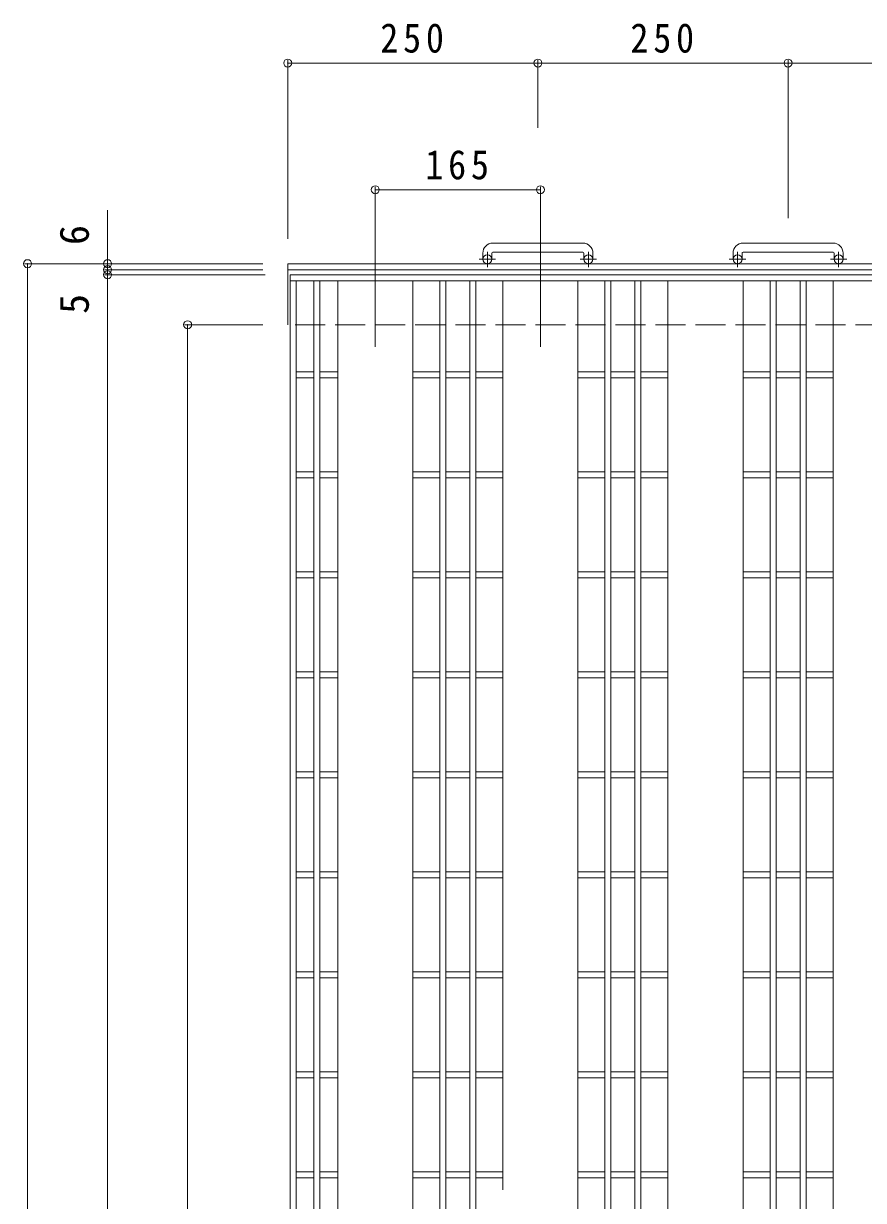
# Model space of a CAD drawing. Units: millimetres, scale not verified. Extents: x -1867 to 2125, y -1939 to 1826.
# Drawn here: x -1832 to -992, y 614 to 1791 of the extents above; entities that cross this region are included whole.
import ezdxf
from ezdxf.enums import TextEntityAlignment as Align

# ---------------------------------------------------------------- set-up
doc = ezdxf.new("R2010")
doc.units = ezdxf.units.MM
doc.header["$LTSCALE"] = 10
doc.header["$PDMODE"] = 32
doc.header["$PDSIZE"] = 8
doc.linetypes.add('CHAIN1', pattern=[8, 5, -1, 1, -1])
doc.linetypes.add('DASHED3', pattern=[4, 3, -1])
for name, color, linetype, lineweight in [('C-1', 2, 'Continuous', 9), ('C-2', 3, 'Continuous', 9), ('C-4', 7, 'Continuous', 9)]:
    doc.layers.add(name, color=color, linetype=linetype, lineweight=lineweight)
doc.styles.add('ＭＳ ゴシック', font='')
doc.styles.get('ＭＳ ゴシック').set_extended_font_data('MS Gothic')

msp = doc.modelspace()

# ---------------------------------------------------------------- linework, layer by layer
at = {"layer": 'C-1'}
for p, q in [((-1272.76, 1571.54), (-1362.76, 1571.54)), ((-1022.76, 1571.54), (-1112.76, 1571.54)), ((-1372.76, 1561.54), (-1372.76, 1555.44)), ((-1363.76, 1561.54), (-1363.76, 1555.44)), ((-1362.76, 1562.54), (-1272.76, 1562.54)), ((-1271.76, 1561.54), (-1271.76, 1555.44)), ((-1262.76, 1561.54), (-1262.76, 1555.44)), ((-1122.76, 1561.54), (-1122.76, 1555.44)), ((-1113.76, 1561.54), (-1113.76, 1555.44)), ((-1112.76, 1562.54), (-1022.76, 1562.54)), ((-1021.76, 1561.54), (-1021.76, 1555.44)), ((-1012.76, 1561.54), (-1012.76, 1555.44)), ((-1567.76, 1550.94), (-1567.76, 1489.94)), ((-167.76, 1550.94), (-1567.76, 1550.94)), ((-169.47, 1544.94), (-1567.76, 1544.94))]:
    msp.add_line(p, q, dxfattribs=at)
at = {"layer": 'C-1', "linetype": 'CHAIN1'}
for p, q in [((-1360.1, 1555.44), (-1376.51, 1555.44)), ((-1368.26, 1547.33), (-1368.26, 1562.93)), ((-1259.1, 1555.44), (-1275.51, 1555.44)), ((-1267.26, 1547.33), (-1267.26, 1562.93)), ((-1110.1, 1555.44), (-1126.51, 1555.44)), ((-1118.26, 1547.33), (-1118.26, 1562.93)), ((-1009.1, 1555.44), (-1025.51, 1555.44)), ((-1017.26, 1547.33), (-1017.26, 1562.93))]:
    msp.add_line(p, q, dxfattribs=at)
at = {"layer": 'C-1', "linetype": 'DASHED3'}
msp.add_line((-570.26, 1489.94), (-1567.76, 1489.94), dxfattribs=at)
at = {"layer": 'C-1'}
for centre in [(-1368.26, 1555.44), (-1267.26, 1555.44), (-1118.26, 1555.44), (-1017.26, 1555.44)]:
    msp.add_circle(centre, 4.5, dxfattribs=at)
for centre, radius, start, end in [((-1362.76, 1561.54), 10, 90, 180), ((-1272.76, 1561.54), 10, 0, 90), ((-1112.76, 1561.54), 10, 90, 180), ((-1022.76, 1561.54), 10, 0, 90), ((-1362.76, 1561.54), 1, 90, 180), ((-1272.76, 1561.54), 1, 0, 90), ((-1112.76, 1561.54), 1, 90, 180), ((-1022.76, 1561.54), 1, 0, 90)]:
    msp.add_arc(centre, radius, start, end, dxfattribs=at)
at = {"layer": 'C-2'}
for p, q in [((-1565.26, 1539.94), (-1565.26, -460.06)), ((-570.26, 1539.94), (-1565.26, 1539.94)), ((-570.26, 1533.94), (-1565.26, 1533.94)), ((-1559.26, 1533.94), (-1559.26, -454.06)), ((-1541.76, 1533.94), (-1541.76, -454.06)), ((-1535.76, 1533.94), (-1535.76, -454.06)), ((-1517.76, 1533.94), (-1517.76, -454.06)), ((-1442.76, 1533.94), (-1442.76, -454.06)), ((-1415.76, 1533.94), (-1415.76, -454.06)), ((-1409.76, 1533.94), (-1409.76, -454.06)), ((-1385.76, 1533.94), (-1385.76, -454.06)), ((-1379.76, 1533.94), (-1379.76, -454.06)), ((-1352.76, 1533.94), (-1352.76, 625.03)), ((-1277.76, 1533.94), (-1277.76, -454.06)), ((-1250.76, 1533.94), (-1250.76, -454.06)), ((-1244.76, 1533.94), (-1244.76, -454.06)), ((-1220.76, 1533.94), (-1220.76, -454.06)), ((-1214.76, 1533.94), (-1214.76, -454.06)), ((-1187.76, 1533.94), (-1187.76, -454.06)), ((-1112.76, 1533.94), (-1112.76, -454.06)), ((-1085.76, 1533.94), (-1085.76, -454.06)), ((-1079.76, 1533.94), (-1079.76, -454.06)), ((-1055.76, 1533.94), (-1055.76, -454.06)), ((-1049.76, 1533.94), (-1049.76, -454.06)), ((-1022.76, 1533.94), (-1022.76, -454.06)), ((-1541.76, 1442.94), (-1559.26, 1442.94)), ((-1541.76, 1436.94), (-1559.26, 1436.94)), ((-1517.76, 1442.94), (-1535.76, 1442.94)), ((-1517.76, 1436.94), (-1535.76, 1436.94)), ((-1415.76, 1442.94), (-1442.76, 1442.94)), ((-1415.76, 1436.94), (-1442.76, 1436.94)), ((-1385.76, 1442.94), (-1409.76, 1442.94)), ((-1385.76, 1436.94), (-1409.76, 1436.94)), ((-1352.76, 1442.94), (-1379.76, 1442.94)), ((-1352.76, 1436.94), (-1379.76, 1436.94)), ((-1250.76, 1442.94), (-1277.76, 1442.94)), ((-1250.76, 1436.94), (-1277.76, 1436.94)), ((-1220.76, 1442.94), (-1244.76, 1442.94)), ((-1220.76, 1436.94), (-1244.76, 1436.94)), ((-1187.76, 1442.94), (-1214.76, 1442.94)), ((-1187.76, 1436.94), (-1214.76, 1436.94)), ((-1085.76, 1442.94), (-1112.76, 1442.94)), ((-1085.76, 1436.94), (-1112.76, 1436.94)), ((-1055.76, 1442.94), (-1079.76, 1442.94)), ((-1055.76, 1436.94), (-1079.76, 1436.94)), ((-1022.76, 1442.94), (-1049.76, 1442.94)), ((-1022.76, 1436.94), (-1049.76, 1436.94)), ((-1541.76, 1342.94), (-1559.26, 1342.94)), ((-1517.76, 1342.94), (-1535.76, 1342.94)), ((-1415.76, 1342.94), (-1442.76, 1342.94)), ((-1385.76, 1342.94), (-1409.76, 1342.94)), ((-1352.76, 1342.94), (-1379.76, 1342.94)), ((-1250.76, 1342.94), (-1277.76, 1342.94)), ((-1220.76, 1342.94), (-1244.76, 1342.94)), ((-1187.76, 1342.94), (-1214.76, 1342.94)), ((-1085.76, 1342.94), (-1112.76, 1342.94)), ((-1055.76, 1342.94), (-1079.76, 1342.94)), ((-1022.76, 1342.94), (-1049.76, 1342.94)), ((-1541.76, 1336.94), (-1559.26, 1336.94)), ((-1517.76, 1336.94), (-1535.76, 1336.94)), ((-1415.76, 1336.94), (-1442.76, 1336.94)), ((-1385.76, 1336.94), (-1409.76, 1336.94)), ((-1352.76, 1336.94), (-1379.76, 1336.94)), ((-1250.76, 1336.94), (-1277.76, 1336.94)), ((-1220.76, 1336.94), (-1244.76, 1336.94)), ((-1187.76, 1336.94), (-1214.76, 1336.94)), ((-1085.76, 1336.94), (-1112.76, 1336.94)), ((-1055.76, 1336.94), (-1079.76, 1336.94)), ((-1022.76, 1336.94), (-1049.76, 1336.94)), ((-1541.76, 1242.94), (-1559.26, 1242.94)), ((-1541.76, 1236.94), (-1559.26, 1236.94)), ((-1517.76, 1242.94), (-1535.76, 1242.94)), ((-1517.76, 1236.94), (-1535.76, 1236.94)), ((-1415.76, 1242.94), (-1442.76, 1242.94)), ((-1415.76, 1236.94), (-1442.76, 1236.94)), ((-1385.76, 1242.94), (-1409.76, 1242.94)), ((-1385.76, 1236.94), (-1409.76, 1236.94)), ((-1352.76, 1242.94), (-1379.76, 1242.94)), ((-1352.76, 1236.94), (-1379.76, 1236.94)), ((-1250.76, 1242.94), (-1277.76, 1242.94)), ((-1250.76, 1236.94), (-1277.76, 1236.94)), ((-1220.76, 1242.94), (-1244.76, 1242.94)), ((-1220.76, 1236.94), (-1244.76, 1236.94)), ((-1187.76, 1242.94), (-1214.76, 1242.94)), ((-1187.76, 1236.94), (-1214.76, 1236.94)), ((-1085.76, 1242.94), (-1112.76, 1242.94)), ((-1085.76, 1236.94), (-1112.76, 1236.94)), ((-1055.76, 1242.94), (-1079.76, 1242.94)), ((-1055.76, 1236.94), (-1079.76, 1236.94)), ((-1022.76, 1242.94), (-1049.76, 1242.94)), ((-1022.76, 1236.94), (-1049.76, 1236.94)), ((-1541.76, 1142.94), (-1559.26, 1142.94)), ((-1517.76, 1142.94), (-1535.76, 1142.94)), ((-1415.76, 1142.94), (-1442.76, 1142.94)), ((-1385.76, 1142.94), (-1409.76, 1142.94)), ((-1352.76, 1142.94), (-1379.76, 1142.94)), ((-1250.76, 1142.94), (-1277.76, 1142.94)), ((-1220.76, 1142.94), (-1244.76, 1142.94)), ((-1187.76, 1142.94), (-1214.76, 1142.94)), ((-1085.76, 1142.94), (-1112.76, 1142.94)), ((-1055.76, 1142.94), (-1079.76, 1142.94)), ((-1022.76, 1142.94), (-1049.76, 1142.94)), ((-1541.76, 1136.94), (-1559.26, 1136.94)), ((-1517.76, 1136.94), (-1535.76, 1136.94)), ((-1415.76, 1136.94), (-1442.76, 1136.94)), ((-1385.76, 1136.94), (-1409.76, 1136.94)), ((-1352.76, 1136.94), (-1379.76, 1136.94)), ((-1250.76, 1136.94), (-1277.76, 1136.94)), ((-1220.76, 1136.94), (-1244.76, 1136.94)), ((-1187.76, 1136.94), (-1214.76, 1136.94)), ((-1085.76, 1136.94), (-1112.76, 1136.94)), ((-1055.76, 1136.94), (-1079.76, 1136.94)), ((-1022.76, 1136.94), (-1049.76, 1136.94)), ((-1541.76, 1042.94), (-1559.26, 1042.94)), ((-1541.76, 1036.94), (-1559.26, 1036.94)), ((-1517.76, 1042.94), (-1535.76, 1042.94)), ((-1517.76, 1036.94), (-1535.76, 1036.94)), ((-1415.76, 1042.94), (-1442.76, 1042.94)), ((-1415.76, 1036.94), (-1442.76, 1036.94)), ((-1385.76, 1042.94), (-1409.76, 1042.94)), ((-1385.76, 1036.94), (-1409.76, 1036.94)), ((-1352.76, 1042.94), (-1379.76, 1042.94)), ((-1352.76, 1036.94), (-1379.76, 1036.94)), ((-1250.76, 1042.94), (-1277.76, 1042.94)), ((-1250.76, 1036.94), (-1277.76, 1036.94)), ((-1220.76, 1042.94), (-1244.76, 1042.94)), ((-1220.76, 1036.94), (-1244.76, 1036.94)), ((-1187.76, 1042.94), (-1214.76, 1042.94)), ((-1187.76, 1036.94), (-1214.76, 1036.94)), ((-1085.76, 1042.94), (-1112.76, 1042.94)), ((-1085.76, 1036.94), (-1112.76, 1036.94)), ((-1055.76, 1042.94), (-1079.76, 1042.94)), ((-1055.76, 1036.94), (-1079.76, 1036.94)), ((-1022.76, 1042.94), (-1049.76, 1042.94)), ((-1022.76, 1036.94), (-1049.76, 1036.94)), ((-1541.76, 942.94), (-1559.26, 942.94)), ((-1517.76, 942.94), (-1535.76, 942.94)), ((-1415.76, 942.94), (-1442.76, 942.94)), ((-1385.76, 942.94), (-1409.76, 942.94)), ((-1352.76, 942.94), (-1379.76, 942.94)), ((-1250.76, 942.94), (-1277.76, 942.94)), ((-1220.76, 942.94), (-1244.76, 942.94)), ((-1187.76, 942.94), (-1214.76, 942.94)), ((-1085.76, 942.94), (-1112.76, 942.94)), ((-1055.76, 942.94), (-1079.76, 942.94)), ((-1022.76, 942.94), (-1049.76, 942.94)), ((-1541.76, 936.94), (-1559.26, 936.94)), ((-1517.76, 936.94), (-1535.76, 936.94)), ((-1415.76, 936.94), (-1442.76, 936.94)), ((-1385.76, 936.94), (-1409.76, 936.94)), ((-1352.76, 936.94), (-1379.76, 936.94)), ((-1250.76, 936.94), (-1277.76, 936.94)), ((-1220.76, 936.94), (-1244.76, 936.94)), ((-1187.76, 936.94), (-1214.76, 936.94)), ((-1085.76, 936.94), (-1112.76, 936.94)), ((-1055.76, 936.94), (-1079.76, 936.94)), ((-1022.76, 936.94), (-1049.76, 936.94)), ((-1541.76, 842.94), (-1559.26, 842.94)), ((-1541.76, 836.94), (-1559.26, 836.94)), ((-1517.76, 842.94), (-1535.76, 842.94)), ((-1517.76, 836.94), (-1535.76, 836.94)), ((-1415.76, 842.94), (-1442.76, 842.94)), ((-1415.76, 836.94), (-1442.76, 836.94)), ((-1385.76, 842.94), (-1409.76, 842.94)), ((-1385.76, 836.94), (-1409.76, 836.94)), ((-1352.76, 842.94), (-1379.76, 842.94)), ((-1352.76, 836.94), (-1379.76, 836.94)), ((-1250.76, 842.94), (-1277.76, 842.94)), ((-1250.76, 836.94), (-1277.76, 836.94)), ((-1220.76, 842.94), (-1244.76, 842.94)), ((-1220.76, 836.94), (-1244.76, 836.94)), ((-1187.76, 842.94), (-1214.76, 842.94)), ((-1187.76, 836.94), (-1214.76, 836.94)), ((-1085.76, 842.94), (-1112.76, 842.94)), ((-1085.76, 836.94), (-1112.76, 836.94)), ((-1055.76, 842.94), (-1079.76, 842.94)), ((-1055.76, 836.94), (-1079.76, 836.94)), ((-1022.76, 842.94), (-1049.76, 842.94)), ((-1022.76, 836.94), (-1049.76, 836.94)), ((-1541.76, 742.94), (-1559.26, 742.94)), ((-1517.76, 742.94), (-1535.76, 742.94)), ((-1415.76, 742.94), (-1442.76, 742.94)), ((-1385.76, 742.94), (-1409.76, 742.94)), ((-1352.76, 742.94), (-1379.76, 742.94)), ((-1250.76, 742.94), (-1277.76, 742.94)), ((-1220.76, 742.94), (-1244.76, 742.94)), ((-1187.76, 742.94), (-1214.76, 742.94)), ((-1085.76, 742.94), (-1112.76, 742.94)), ((-1055.76, 742.94), (-1079.76, 742.94)), ((-1022.76, 742.94), (-1049.76, 742.94)), ((-1541.76, 736.94), (-1559.26, 736.94)), ((-1517.76, 736.94), (-1535.76, 736.94)), ((-1415.76, 736.94), (-1442.76, 736.94)), ((-1385.76, 736.94), (-1409.76, 736.94)), ((-1352.76, 736.94), (-1379.76, 736.94)), ((-1250.76, 736.94), (-1277.76, 736.94)), ((-1220.76, 736.94), (-1244.76, 736.94)), ((-1187.76, 736.94), (-1214.76, 736.94)), ((-1085.76, 736.94), (-1112.76, 736.94)), ((-1055.76, 736.94), (-1079.76, 736.94)), ((-1022.76, 736.94), (-1049.76, 736.94)), ((-1541.76, 642.94), (-1559.26, 642.94)), ((-1541.76, 636.94), (-1559.26, 636.94)), ((-1517.76, 642.94), (-1535.76, 642.94)), ((-1517.76, 636.94), (-1535.76, 636.94)), ((-1415.76, 642.94), (-1442.76, 642.94)), ((-1415.76, 636.94), (-1442.76, 636.94)), ((-1385.76, 642.94), (-1409.76, 642.94)), ((-1385.76, 636.94), (-1409.76, 636.94)), ((-1352.76, 642.94), (-1379.76, 642.94)), ((-1352.76, 636.94), (-1379.76, 636.94)), ((-1250.76, 642.94), (-1277.76, 642.94)), ((-1250.76, 636.94), (-1277.76, 636.94)), ((-1220.76, 642.94), (-1244.76, 642.94)), ((-1220.76, 636.94), (-1244.76, 636.94)), ((-1187.76, 642.94), (-1214.76, 642.94)), ((-1187.76, 636.94), (-1214.76, 636.94)), ((-1085.76, 642.94), (-1112.76, 642.94)), ((-1085.76, 636.94), (-1112.76, 636.94)), ((-1055.76, 642.94), (-1079.76, 642.94)), ((-1055.76, 636.94), (-1079.76, 636.94)), ((-1022.76, 642.94), (-1049.76, 642.94)), ((-1022.76, 636.94), (-1049.76, 636.94))]:
    msp.add_line(p, q, dxfattribs=at)
at = {"layer": 'C-4'}
for p, q in [((-1567.76, 1575.94), (-1567.76, 1754.54)), ((-1317.76, 1686.87), (-1317.76, 1754.54)), ((-1067.76, 1596.54), (-1067.76, 1754.54)), ((-1567.76, 1751.54), (-1317.76, 1751.54)), ((-1317.76, 1751.54), (-817.76, 1751.54)), ((-1480.26, 1467.94), (-1480.26, 1627.84)), ((-1480.26, 1624.84), (-1315.26, 1624.84)), ((-1315.26, 1467.94), (-1315.26, 1627.84)), ((-1747.76, -532.56), (-1747.76, 1604.29)), ((-1592.76, 1550.94), (-1830.76, 1550.94)), ((-1827.76, -471.06), (-1827.76, 1550.94)), ((-1592.76, 1544.94), (-1750.76, 1544.94)), ((-1590.26, 1539.94), (-1750.76, 1539.94)), ((-1592.76, 1489.94), (-1670.76, 1489.94)), ((-1667.76, -410.06), (-1667.76, 1489.94))]:
    msp.add_line(p, q, dxfattribs=at)
for p in [(-1567.76, 1751.54), (-1317.76, 1751.54), (-1067.76, 1751.54), (-1480.26, 1624.84), (-1315.26, 1624.84), (-1827.76, 1550.94), (-1747.76, 1550.94), (-1747.76, 1544.94), (-1747.76, 1539.94), (-1667.76, 1489.94)]:
    msp.add_point(p, dxfattribs=at)

# ---------------------------------------------------------------- texts
at = {"layer": 'C-4', "color": 2, "style": 'ＭＳ ゴシック'}
for s, p in [('6', (-1757.76, 1569.59)), ('5', (-1757.76, 1500.69))]:
    msp.add_text(s, height=29.33, rotation=90, dxfattribs=at).set_placement(p, align=Align.BOTTOM_LEFT)
at = {"layer": 'C-4', "color": 2, "char_height": 29.33, "attachment_point": 7, "style": 'ＭＳ ゴシック'}
for s, insert in [('\\T1.27;\\W0.9;250', (-1475.26, 1761.54)), ('\\T1.27;\\W0.9;250', (-1225.26, 1761.54)), ('\\T1.27;\\W0.9;165', (-1430.26, 1634.84))]:
    msp.add_mtext(s, dxfattribs=dict(at, insert=insert))

doc.saveas('drawing.dxf')
